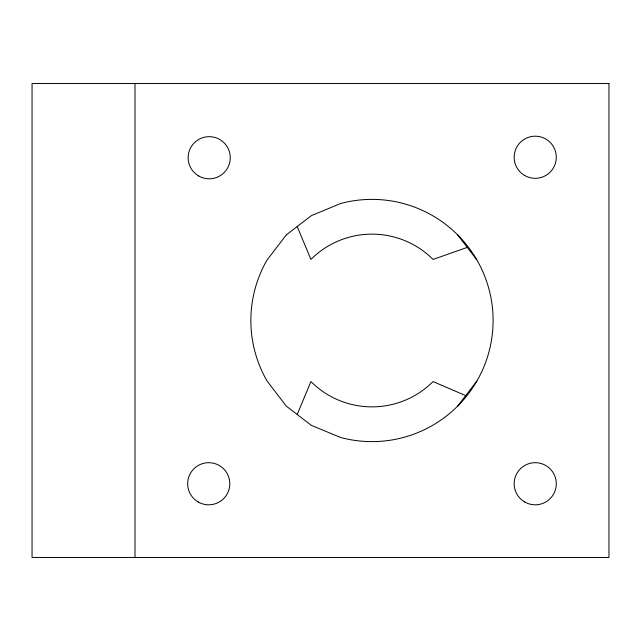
<?xml version="1.0" encoding="UTF-8"?>
<svg xmlns="http://www.w3.org/2000/svg" width="641" height="641" viewBox="0 0 641 641"><rect width="100%" height="100%" fill="white"/><g stroke="black" fill="none" stroke-linecap="round" stroke-linejoin="round"><path stroke-width="0.96" d="M297.192 414.471L310.917 381.571A86.359 86.359 0 0 0 433.052 381.571L465.703 395.617M457.626 406.146L476.872 381.058M467.249 247.402L433.052 259.429A86.359 86.359 0 0 0 310.917 259.429L297.192 226.529M457.626 234.854L476.872 259.942M135.011 83.53L135.011 557.47M286.335 234.854L267.089 259.942A121.117 121.117 0 0 0 267.089 381.058L286.335 406.146L311.422 425.392L340.635 437.491A121.117 121.117 0 0 0 493.097 320.5A121.117 121.117 0 0 0 340.635 203.509L311.422 215.608L286.335 234.854M608.95 83.53L32.05 83.53L32.05 557.47L608.95 557.47L608.95 83.53M524.691 501.991A21.065 21.065 0 0 0 556.292 483.747A21.065 21.065 0 0 0 524.691 465.502A21.065 21.065 0 0 0 524.691 501.991M524.691 175.498A21.065 21.065 0 0 0 556.292 157.253A21.065 21.065 0 0 0 524.691 139.009A21.065 21.065 0 0 0 524.691 175.498M198.205 501.991A21.065 21.065 0 0 0 229.799 483.747A21.065 21.065 0 0 0 198.205 465.502A21.065 21.065 0 0 0 198.205 501.991M198.67 175.963A21.065 21.065 0 0 0 230.263 157.726A21.065 21.065 0 0 0 198.67 139.482A21.065 21.065 0 0 0 198.67 175.963"/></g></svg>
